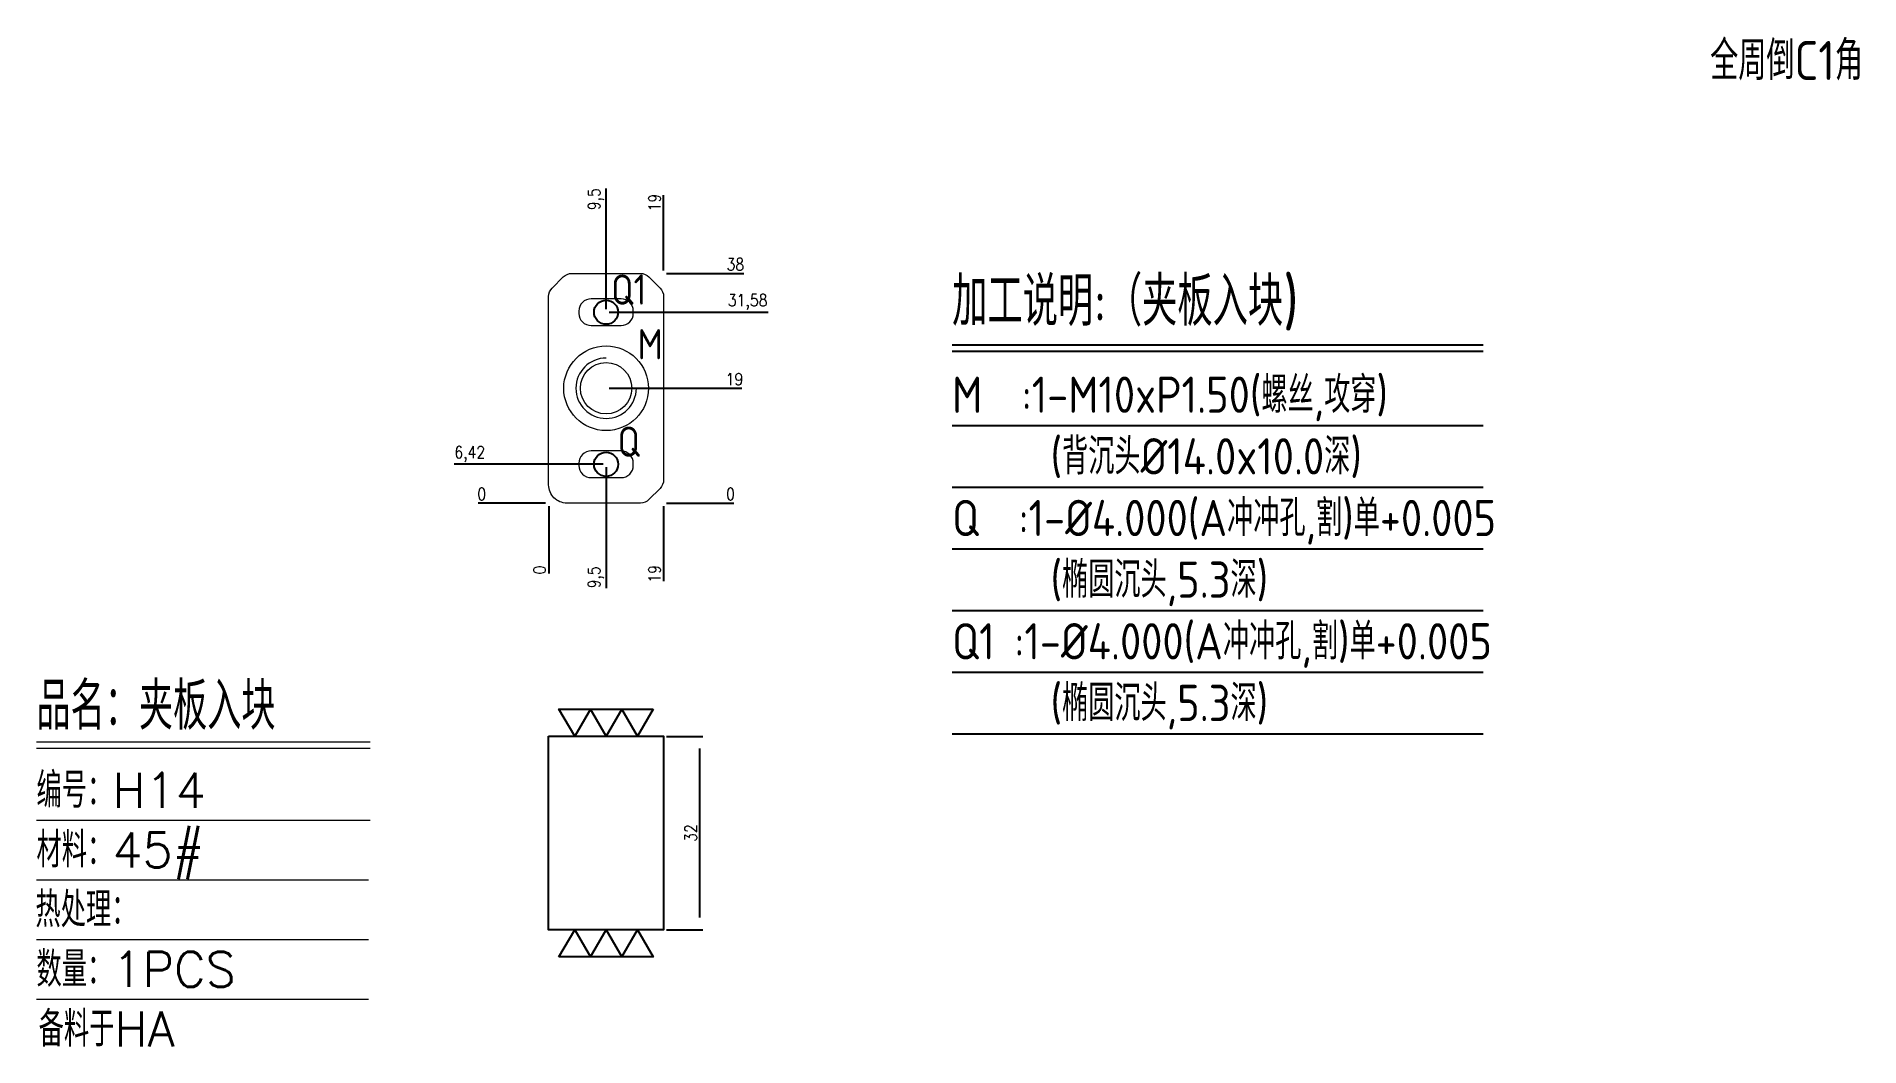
# Model space of a CAD drawing. Header units: millimetres. Extents: x 100965 to 101267, y 14692 to 14859.
import ezdxf
from ezdxf.enums import TextEntityAlignment as Align

# ---------------------------------------------------------------- set-up
doc = ezdxf.new("R2010")
doc.units = ezdxf.units.MM
doc.linetypes.add('DASHED', pattern=[0])
for name, color, linetype in [('DIM', 4, 'Continuous'), ('PH', 255, 'Continuous'), ('PH_P', 2, 'Continuous'), ('TEXT', 4, 'Continuous')]:
    doc.layers.add(name, color=color, linetype=linetype)
doc.styles.add('chinesef_fs', font='simplex.shx', dxfattribs={"bigfont": 'gbcbig.shx'})
doc.styles.add('gbenor', font='gbenor.shx', dxfattribs={"bigfont": 'gbcbig.shx'})
doc.styles.get("Standard").update_dxf_attribs({"font": 'txt.shx', "width": 0.85, "bigfont": 'ctxt.shx'})
doc.dimstyles.new('T-2-WX', dxfattribs={"dimtxt": 2, "dimasz": 2, "dimexe": 0.5, "dimexo": 0.5, "dimgap": 0.5, "dimtad": 1, "dimtxsty": 'Standard', "dimblk": 'OPEN30', "dimcen": 0, "dimazin": 3, "dimtfac": 1, "dimtmove": 0, "dimatfit": 3, "dimldrblk": 'OPEN30', "dimlwd": -1, "dimlwe": -1})

# ---------------------------------------------------------------- blocks, each defined once
blk = doc.blocks.new('*D7579')
at = {"layer": 'Defpoints', "color": 0}
for p in [(101068.95, 14743.27), (101074.95, 14743.27), (101068.95, 14711.27)]:
    blk.add_point(p, dxfattribs=at)
at = {"layer": 'DIM', "color": 0}
for p, q in [((101069.45, 14743.27), (101075.45, 14743.27)), ((101074.95, 14713.27), (101074.95, 14741.27)), ((101069.45, 14711.27), (101075.45, 14711.27))]:
    blk.add_line(p, q, dxfattribs=at)
at = {"layer": 'DIM', "color": 0, "insert": (101073.45, 14727.27), "char_height": 2, "attachment_point": 5, "rotation": 90}
blk.add_mtext('32', dxfattribs=at)
blk = doc.blocks.new('_Open30')
blk = doc.blocks.new('*D7580')
at = {"layer": 'Defpoints', "color": 0}
for p in [(101049.95, 14781.86), (101068.95, 14781.86), (101078.95, 14781.86)]:
    blk.add_point(p, dxfattribs=at)
at = {"layer": 'DIM', "color": 0}
blk.add_line((101069.45, 14781.86), (101080.58, 14781.86), dxfattribs=at)
at = {"layer": 'DIM', "color": 0, "insert": (101080.01, 14783.36), "char_height": 2, "attachment_point": 5}
blk.add_mtext('0', dxfattribs=at)
blk = doc.blocks.new('*D7581')
at = {"layer": 'Defpoints', "color": 0}
for p in [(101059.45, 14800.86), (101078.95, 14800.86), (101049.95, 14781.86)]:
    blk.add_point(p, dxfattribs=at)
at = {"layer": 'DIM', "color": 0}
for p, q in [((101059.95, 14800.86), (101070.95, 14800.86)), ((101070.95, 14800.86), (101074.95, 14800.86)), ((101074.95, 14800.86), (101081.88, 14800.86))]:
    blk.add_line(p, q, dxfattribs=at)
at = {"layer": 'DIM', "color": 0, "insert": (101080.66, 14802.36), "char_height": 2, "attachment_point": 5}
blk.add_mtext('19', dxfattribs=at)
blk = doc.blocks.new('*D7582')
at = {"layer": 'Defpoints', "color": 0}
for p in [(101059.45, 14813.44), (101078.95, 14813.44), (101049.95, 14781.86)]:
    blk.add_point(p, dxfattribs=at)
at = {"layer": 'DIM', "color": 0}
for p, q in [((101059.95, 14813.44), (101070.95, 14813.44)), ((101070.95, 14813.44), (101074.95, 14813.44)), ((101074.95, 14813.44), (101086.25, 14813.44))]:
    blk.add_line(p, q, dxfattribs=at)
at = {"layer": 'DIM', "color": 0, "insert": (101082.85, 14815.13), "char_height": 2, "attachment_point": 5}
blk.add_mtext('31,58', dxfattribs=at)
blk = doc.blocks.new('*D7583')
at = {"layer": 'Defpoints', "color": 0}
for p in [(101068.95, 14819.86), (101078.95, 14819.86), (101049.95, 14781.86)]:
    blk.add_point(p, dxfattribs=at)
at = {"layer": 'DIM', "color": 0}
for p, q in [((101069.45, 14819.86), (101072.95, 14819.86)), ((101072.95, 14819.86), (101074.95, 14819.86)), ((101074.95, 14819.86), (101082.2, 14819.86))]:
    blk.add_line(p, q, dxfattribs=at)
at = {"layer": 'DIM', "color": 0, "insert": (101080.82, 14821.36), "char_height": 2, "attachment_point": 5}
blk.add_mtext('38', dxfattribs=at)
blk = doc.blocks.new('*D7584')
at = {"layer": 'Defpoints', "color": 0}
for p in [(101039.95, 14781.86), (101049.95, 14781.86), (101049.95, 14781.86)]:
    blk.add_point(p, dxfattribs=at)
at = {"layer": 'DIM', "color": 0}
blk.add_line((101049.45, 14781.86), (101038.31, 14781.86), dxfattribs=at)
at = {"layer": 'DIM', "color": 0, "insert": (101038.88, 14783.36), "char_height": 2, "attachment_point": 5}
blk.add_mtext('0', dxfattribs=at)
blk = doc.blocks.new('*D7585')
at = {"layer": 'Defpoints', "color": 0}
for p in [(101039.95, 14788.28), (101059.45, 14788.28), (101049.95, 14781.86)]:
    blk.add_point(p, dxfattribs=at)
at = {"layer": 'DIM', "color": 0}
for p, q in [((101043.95, 14788.28), (101034.35, 14788.28)), ((101047.95, 14788.28), (101043.95, 14788.28)), ((101058.95, 14788.28), (101047.95, 14788.28))]:
    blk.add_line(p, q, dxfattribs=at)
at = {"layer": 'DIM', "color": 0, "insert": (101036.9, 14789.97), "char_height": 2, "attachment_point": 5}
blk.add_mtext('6,42', dxfattribs=at)
blk = doc.blocks.new('*D7586')
at = {"layer": 'Defpoints', "color": 0}
for p in [(101049.95, 14781.86), (101068.95, 14781.86), (101068.95, 14771.86)]:
    blk.add_point(p, dxfattribs=at)
at = {"layer": 'DIM', "color": 0}
for p, q in [((101068.95, 14781.36), (101068.95, 14777.86)), ((101068.95, 14777.86), (101068.95, 14775.86)), ((101068.95, 14775.86), (101068.95, 14768.93))]:
    blk.add_line(p, q, dxfattribs=at)
at = {"layer": 'DIM', "color": 0, "insert": (101067.45, 14770.14), "char_height": 2, "attachment_point": 5, "rotation": 90}
blk.add_mtext('19', dxfattribs=at)
blk = doc.blocks.new('*D7587')
at = {"layer": 'Defpoints', "color": 0}
for p in [(101059.45, 14788.28), (101049.95, 14781.86), (101059.45, 14771.86)]:
    blk.add_point(p, dxfattribs=at)
at = {"layer": 'DIM', "color": 0}
for p, q in [((101059.45, 14787.78), (101059.45, 14779.86)), ((101059.45, 14779.86), (101059.45, 14775.86)), ((101059.45, 14775.86), (101059.45, 14767.8))]:
    blk.add_line(p, q, dxfattribs=at)
at = {"layer": 'DIM', "color": 0, "insert": (101057.76, 14769.58), "char_height": 2, "attachment_point": 5, "rotation": 90}
blk.add_mtext('9,5', dxfattribs=at)
blk = doc.blocks.new('*D7588')
at = {"layer": 'Defpoints', "color": 0}
for p in [(101049.95, 14781.86), (101049.95, 14781.86), (101049.95, 14771.86)]:
    blk.add_point(p, dxfattribs=at)
at = {"layer": 'DIM', "color": 0}
blk.add_line((101049.95, 14781.36), (101049.95, 14770.22), dxfattribs=at)
at = {"layer": 'DIM', "color": 0, "insert": (101048.45, 14770.79), "char_height": 2, "attachment_point": 5, "rotation": 90}
blk.add_mtext('0', dxfattribs=at)
blk = doc.blocks.new('*D7589')
at = {"layer": 'Defpoints', "color": 0}
for p in [(101068.95, 14829.86), (101068.95, 14819.86), (101049.95, 14781.86)]:
    blk.add_point(p, dxfattribs=at)
at = {"layer": 'DIM', "color": 0}
for p, q in [((101068.95, 14825.86), (101068.95, 14832.79)), ((101068.95, 14823.86), (101068.95, 14825.86)), ((101068.95, 14820.36), (101068.95, 14823.86))]:
    blk.add_line(p, q, dxfattribs=at)
at = {"layer": 'DIM', "color": 0, "insert": (101067.45, 14831.57), "char_height": 2, "attachment_point": 5, "rotation": 90}
blk.add_mtext('19', dxfattribs=at)
blk = doc.blocks.new('*D7590')
at = {"layer": 'Defpoints', "color": 0}
for p in [(101059.45, 14829.86), (101059.45, 14813.44), (101049.95, 14781.86)]:
    blk.add_point(p, dxfattribs=at)
at = {"layer": 'DIM', "color": 0}
for p, q in [((101059.45, 14825.86), (101059.45, 14833.92)), ((101059.45, 14821.86), (101059.45, 14825.86)), ((101059.45, 14813.94), (101059.45, 14821.86))]:
    blk.add_line(p, q, dxfattribs=at)
at = {"layer": 'DIM', "color": 0, "insert": (101057.76, 14832.14), "char_height": 2, "attachment_point": 5, "rotation": 90}
blk.add_mtext('9,5', dxfattribs=at)

msp = doc.modelspace()

# ---------------------------------------------------------------- linework, layer by layer
at = {"layer": 'DIM', "color": 4, "linetype": 'Continuous', "lineweight": 13}
for p, q in [((100965.263, 14742.338), (101020.423, 14742.338)), ((100965.263, 14741.322), (101020.423, 14741.322)), ((100965.263, 14729.413), (101020.423, 14729.413)), ((100965.263, 14719.538), (101020.184, 14719.538)), ((100965.263, 14709.662), (101020.184, 14709.662)), ((100965.263, 14699.787), (101020.184, 14699.787))]:
    msp.add_line(p, q, dxfattribs=at)
at = {"layer": 'DIM', "color": 4}
for points in [[(101067.241, 14747.771), (101064.643, 14743.271), (101062.045, 14747.771), (101059.446, 14743.271), (101056.848, 14747.771), (101054.25, 14743.271), (101051.652, 14747.771), (101067.241, 14747.771)], [(101051.652, 14706.771), (101054.25, 14711.271), (101056.848, 14706.771), (101059.446, 14711.271), (101062.045, 14706.771), (101064.643, 14711.271), (101067.241, 14706.771), (101051.652, 14706.771)]]:
    msp.add_lwpolyline(points, close=True, dxfattribs=at)
at = {"layer": 'PH', "color": 2}
msp.add_lwpolyline([(101049.946, 14743.271), (101068.946, 14743.271), (101068.946, 14711.271), (101049.946, 14711.271)], close=True, dxfattribs=at)
at = {"layer": 'PH_P', "linetype": 'Continuous', "lineweight": 15}
msp.add_lwpolyline([(101049.946, 14784.858), (101049.946, 14816.029, -0.1989124), (101050.532, 14817.443), (101052.361, 14819.272, -0.1989124), (101053.775, 14819.858), (101065.118, 14819.858, -0.1989124), (101066.532, 14819.272), (101068.361, 14817.443, -0.1989124), (101068.946, 14816.029), (101068.946, 14785.686, -0.1989124), (101068.361, 14784.272), (101066.532, 14782.443, -0.1989124), (101065.118, 14781.858), (101052.946, 14781.858, -0.4142136)], format="xyb", close=True, dxfattribs=at)
at = {"layer": 'PH_P', "lineweight": 15}
for points in [[(101056.954, 14815.638, 0.4142136), (101054.954, 14813.638), (101054.954, 14813.238, 0.4142136), (101056.954, 14811.238), (101061.938, 14811.238, 0.4142136), (101063.938, 14813.238), (101063.938, 14813.638, 0.4142136), (101061.938, 14815.638)], [(101056.954, 14790.478, 0.4142136), (101054.954, 14788.478), (101054.954, 14788.078, 0.4142136), (101056.954, 14786.078), (101061.938, 14786.078, 0.4142136), (101063.938, 14788.078), (101063.938, 14788.478, 0.4142136), (101061.938, 14790.478)]]:
    msp.add_lwpolyline(points, format="xyb", close=True, dxfattribs=at)
at = {"layer": 'PH_P', "color": 1}
for centre in [(101059.446, 14813.438), (101059.446, 14788.278)]:
    msp.add_circle(centre, 2, dxfattribs=at)
at = {"layer": 'PH_P', "linetype": 'DASHED', "lineweight": 18, "ltscale": 2}
msp.add_circle((101059.446, 14800.858), 7, dxfattribs=at)
at = {"layer": 'PH_P', "lineweight": 18}
msp.add_circle((101059.446, 14800.858), 4.25, dxfattribs=at)
msp.add_arc((101059.446, 14800.858), 5, 90, 0, dxfattribs=at)
at = {"layer": 'TEXT', "color": 3}
for p, q in [((101116.66, 14808.044), (101204.456, 14808.044)), ((101116.66, 14806.994), (101204.456, 14806.994)), ((101116.66, 14794.694), (101204.456, 14794.694)), ((101116.66, 14784.494), (101204.456, 14784.494)), ((101116.66, 14774.294), (101204.456, 14774.294)), ((101116.66, 14764.094), (101204.456, 14764.094)), ((101116.66, 14753.894), (101204.456, 14753.894)), ((101116.66, 14743.694), (101204.456, 14743.694))]:
    msp.add_line(p, q, dxfattribs=at)

# ---------------------------------------------------------------- texts
at = {"layer": 'DIM', "color": 3, "linetype": 'Continuous', "lineweight": 13, "style": 'chinesef_fs'}
for s, height, p in [('品名：夹板入块', 7.8423, (100965.263, 14744.371)), ('编号：H14', 5.8091, (100965.263, 14731.446)), ('材料：45#', 5.8091, (100965.263, 14721.571)), ('热处理：', 5.8091, (100965.086, 14711.695)), ('数量：1PCS', 5.8091, (100965.263, 14701.82)), ('备料于HA', 5.8091, (100965.617, 14691.945))]:
    msp.add_text(s, height=height, dxfattribs=at).set_placement(p)
at = {"layer": 'TEXT', "color": 4, "lineweight": 18, "style": 'gbenor'}
msp.add_text('全周倒C1角', height=6.4521, dxfattribs=at).set_placement((101241.981, 14851.856))
at = {"layer": 'TEXT', "color": 4, "style": 'gbenor'}
for s, p in [('Q1', (101063.194, 14817.185)), ('M', (101066.73, 14808.141)), ('Q', (101063.194, 14792.025))]:
    msp.add_text(s, height=5, dxfattribs=at).set_placement(p, align=Align.MIDDLE_CENTER)
for s, height, p in [('加工说明:（夹板入块)', 8.1, (101116.66, 14811.194)), ('M  :1-M10xP1.50(螺丝,攻穿)', 6, (101116.66, 14796.794)), ('     (背沉头%%c14.0x10.0深)', 6, (101116.66, 14786.594)), ('     (椭圆沉头,5.3深)', 6, (101116.66, 14766.194)), ('     (椭圆沉头,5.3深)', 6, (101116.66, 14745.794))]:
    msp.add_text(s, height=height, dxfattribs=at).set_placement(p)
at = {"layer": 'TEXT', "color": 1, "style": 'gbenor'}
for s, p in [('Q  :1-%%c4.000(A冲冲孔,割)单+0.005', (101116.66, 14776.394)), ('Q1 :1-%%c4.000(A冲冲孔,割)单+0.005', (101116.66, 14755.994))]:
    msp.add_text(s, height=6, dxfattribs=at).set_placement(p)

# ---------------------------------------------------------------- dimensions: what is measured, and where the dimension line sits
at = {"layer": 'DIM', "color": 4}
for feature_location, offset, dtype, origin, picture, middle in [((101059.446, 14813.438), (0, 16.42), 1, (101049.946, 14781.858), '*D7590', (101057.756, 14832.139)), ((101068.946, 14819.858), (0, 10), 1, (101049.946, 14781.858), '*D7589', (101067.446, 14831.572)), ((101068.946, 14819.858), (10, 0), 0, (101049.946, 14781.858), '*D7583', (101080.823, 14821.358)), ((101059.446, 14813.438), (19.5, 0), 0, (101049.946, 14781.858), '*D7582', (101082.846, 14815.128)), ((101059.446, 14800.858), (19.5, 0), 0, (101049.946, 14781.858), '*D7581', (101080.661, 14802.358)), ((101059.446, 14788.278), (-19.5, 0), 0, (101049.946, 14781.858), '*D7585', (101036.896, 14789.968)), ((101059.446, 14788.278), (0, -16.42), 1, (101049.946, 14781.858), '*D7587', (101057.756, 14769.577)), ((101049.946428621, 14781.857707522), (-10, 0), 0, (101049.946428621, 14781.857707522), '*D7584', (101038.879761955, 14783.357707522)), ((101068.946428642, 14781.857707522), (10, 0), 0, (101049.946428621, 14781.857707522), '*D7580', (101080.013095308, 14783.357707522)), ((101049.946428621, 14781.857707522), (0, -10), 1, (101049.946428621, 14781.857707522), '*D7588', (101048.446428621, 14770.791040856)), ((101068.946, 14781.858), (0, -10), 1, (101049.946, 14781.858), '*D7586', (101067.446, 14770.143))]:
    dim = msp.add_ordinate_dim(feature_location=feature_location, offset=offset, dtype=dtype, origin=origin, dimstyle='T-2-WX', dxfattribs=at)
    dim.commit()
    dim.dimension.update_dxf_attribs({"geometry": picture, "text_midpoint": middle})
at = {"layer": 'DIM', "color": 2}
dim = msp.add_linear_dim(base=(101074.946, 14743.271), p1=(101068.946, 14711.271), p2=(101068.946, 14743.271), angle=90, dimstyle='T-2-WX', dxfattribs=at)
dim.commit()
dim.dimension.update_dxf_attribs({"geometry": '*D7579', "text_midpoint": (101073.446, 14727.271)})

doc.saveas('drawing.dxf')
